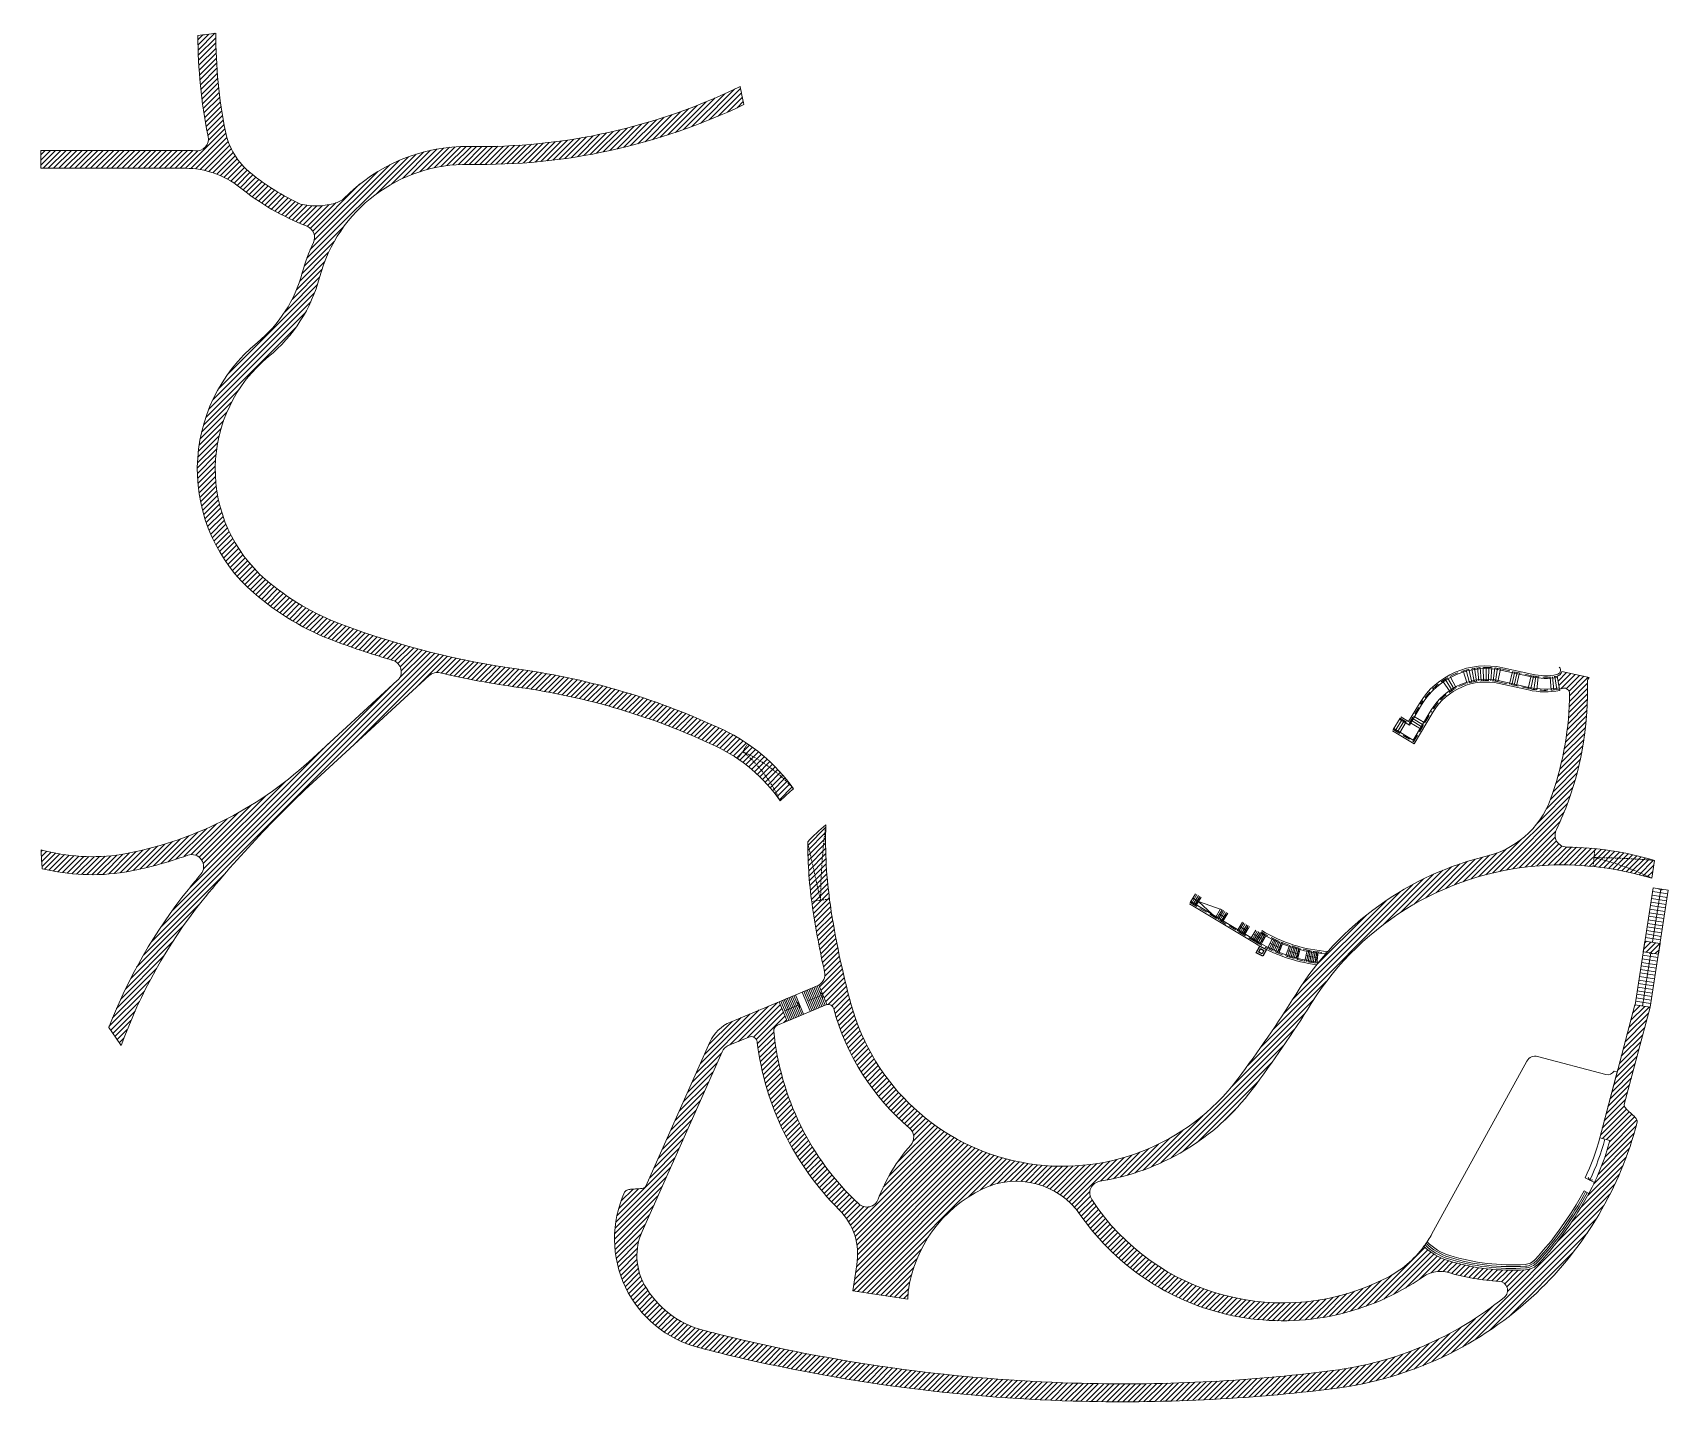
# Model space of a CAD drawing. Extents: x 833966 to 834380, y 817774 to 818003.
# Drawn here: x 833965.5 to 834239.3, y 817774 to 818003.1 of the extents above; entities that cross this region are included whole.
import ezdxf

# ---------------------------------------------------------------- set-up
doc = ezdxf.new("R2010")
doc.units = 0
doc.header["$LTSCALE"] = 1000
doc.header["$MEASUREMENT"] = 0
for name, pattern in [('ACAD_ISO02W100', [15, 12, -3]), ('DASHED', [19.049999999999997, 12.7, -6.35]), ('DASHED2', [0.375, 0.25, -0.125])]:
    doc.linetypes.add(name, pattern=pattern)
for name, color, linetype, lineweight in [('000-Ramps', 251, 'DASHED2', 15), ('PAV-ramp+stairs-b', 2, 'Continuous', 9), ('PAV-ramp+stairs-l', 2, 'ACAD_ISO02W100', 18), ('PAV-secondary path- h', 253, 'Continuous', 9), ('PAV-secondary path-b', 6, 'Continuous', 18)]:
    doc.layers.add(name, color=color, linetype=linetype, lineweight=lineweight)
pattern_1 = [(45, (0, 0), (-0.4419417382415922, 0.4419417382415922), [])]

# ---------------------------------------------------------------- blocks, each defined once
blk = doc.blocks.new('sss')
at = {"layer": 'PAV-ramp+stairs-b'}
blk.add_line((-1.164153218269348e-10, -0.9500000000698492), (-2.328306436538696e-10, 0.9500000003026798), dxfattribs=at)

msp = doc.modelspace()

# ---------------------------------------------------------------- hatches: boundary and pattern name
at = {"layer": 'PAV-secondary path- h'}
h = msp.add_hatch(dxfattribs=at)
h.set_pattern_fill('ANSI31', color=256, scale=5)
h.set_pattern_definition(pattern_1)
edge = h.paths.add_edge_path()
edge.add_arc((834012.9646960514, 817985.3776282001), 11.22795903483837, 256.4882328497607, 284.68055607801017, ccw=False)
edge.add_arc((834027.2872626503, 818011.0927138224), 40.36196265294806, 231.2605387697297, 245.1749546271923, ccw=False)
edge.add_arc((834009.5248440169, 817988.9541019315), 11.97848770501079, 191.2849121915371, 231.2642629861251, ccw=False)
edge.add_arc((834079.3391653042, 818002.8852625149), 83.16919420531599, 179.8829447885074, 191.2849121885979, ccw=False)
edge.add_arc((833962.6144361504, 818243.5452150375), 242.8197767611392, 277.22912462825275, 277.9432285370996, ccw=False)
edge.add_arc((834079.3391652871, 818002.8852625126), 86.16919418810942, 180.1526773582516, 191.2849121928242)
edge.add_arc((834009.5248440154, 817988.9541019268), 14.97848770264006, 191.2849121944138, 192.2225951329043)
edge.add_arc((833992.9312165164, 817985.3595823356), 1.999999999903338, -95.35201637497721, 12.222595131275625, ccw=False)
edge.add_arc((833991.1174032097, 817965.9983916957), 17.44596672081373, 84.64798362633937, 90.00000000038233)
edge.add_line((833991.1174032096, 817983.4443584165), (833966.8634867875, 817983.4443584163))
edge.add_line((833966.8634867875, 817983.4443584163), (833966.8621699308, 817980.4443584165))
edge.add_line((833966.8621699308, 817980.4443584165), (833991.1174032097, 817980.4443584165))
edge.add_arc((833991.1174032097, 817965.9983916963), 14.44596672023181, 51.26972600918202, 90, ccw=False)
edge.add_arc((834027.312249207, 818011.128055663), 43.40516504501783, 231.269726008753, 248.5457178881987)
edge.add_arc((834010.7049148763, 817968.8690275248), 1.999999999891659, -25.7229249493638, 68.54571789089903, ccw=False)
edge.add_arc((834038.1291472085, 817955.6571188224), 28.44081225238555, 154.2770750511594, 165.1156818586333)
edge.add_arc((833988.7467674196, 817968.7822823122), 22.65605017815149, 309.3249367343662, 345.1156818577638, ccw=False)
edge.add_arc((834020.4579254503, 817930.0732030283), 27.38383753804288, 129.324936734693, 229.0984598503027)
edge.add_arc((834031.7149974762, 817943.0680165717), 44.5764769405552, 229.098459850234, 249.6913870908252)
edge.add_arc((834066.7350183944, 818037.695715719), 145.476443794007, 249.6913870908359, 253.6439977698382)
edge.add_arc((834025.2049570953, 817896.1875693718), 2.000000000042685, -47.518396492728925, 73.64399776851138, ccw=False)
edge.add_line((834026.5556639918, 817894.712580938), (834011.7154383261, 817881.1227827456))
edge.add_arc((833969.2864671045, 817927.4557377154), 62.82483836155651, 280.1722541916228, 312.4816035050575, ccw=False)
edge.add_arc((833975.5112351527, 817897.5504573281), 32.30135223469872, 254.5669854514557, 278.67250905928023, ccw=False)
edge.add_line((833966.9154707157, 817866.4138199063), (833966.9192672689, 817865.8898774174))
edge.add_arc((838617.9544230773, 818207.0653811649), 4663.531788775906, 184.1954030948399, 184.2280754186999)
edge.add_arc((833975.4442594893, 817897.4631021483), 35.22442110161255, 256.3214330408734, 278.9293478566947)
edge.add_arc((833969.2864671058, 817927.4557377151), 65.82483836094424, 280.1722541887002, 289.6902007174616)
edge.add_arc((833992.138977067, 817863.5967407988), 1.999999999957163, -40.09549230673929, 109.69020071722201, ccw=False)
edge.add_arc((834147.7114698874, 817732.6134545623), 201.3701595506416, 139.9045076931342, 140.8571283126896)
edge.add_arc((834061.0947704396, 817804.243099461), 88.98012928771419, 141.4217058830119, 158.6108358856764)
edge.add_line((833978.2431648724, 817836.6942144342), (833979.5048134534, 817834.8564108075))
edge.add_line((833979.5048134534, 817834.8564108075), (833980.3305826872, 817833.6675984715))
edge.add_arc((834060.8535312138, 817804.4599411637), 85.65647952630441, 141.4542502327637, 160.0630442505987, ccw=False)
edge.add_arc((834147.7113535249, 817732.6135643437), 198.3700000027439, 132.4816035109879, 140.8571339968677, ccw=False)
edge.add_line((834013.7414899835, 817878.9102921395), (834031.9061444665, 817895.5444050074))
edge.add_arc((834033.256851363, 817894.0694165737), 1.999999999920619, 76.87908209266112, 132.4816035095234, ccw=False)
edge.add_arc((834066.7350183936, 818037.6957157172), 145.4764437914605, 256.8790820938513, 262.1499038187492)
edge.add_arc((834031.4293957434, 817781.6237266168), 113.0179480094178, 64.63331087171042, 82.14990381882228, ccw=False)
edge.add_arc((834068.0692488744, 817858.9030001184), 27.49271810387436, 34.831132114030595, 64.6333108728121, ccw=False)
edge.add_arc((834116.1130124107, 817848.3283773767), 36.59999994763287, 129.384908650477, 134.1136486664882, ccw=False)
edge.add_arc((834068.0692488716, 817858.9030001152), 30.49271810805067, 35.5146167416939, 64.63331087152032)
edge.add_arc((834031.4293957434, 817781.6237266159), 116.0179480102987, 64.6333108721535, 82.14990381941615)
edge.add_arc((834066.7350183908, 818037.6957157169), 142.4764437909121, 249.6913870928326, 262.14990381941556, ccw=False)
edge.add_arc((834031.7149974771, 817943.0680165718), 41.57647694107421, 229.0984598477435, 249.69138709285681, ccw=False)
edge.add_arc((834020.4579254502, 817930.0732030283), 24.3838375378282, 129.3249367343291, 229.0984598477465, ccw=False)
edge.add_arc((833988.7467674201, 817968.7822823118), 25.65605017768405, 309.3249367342389, 345.1156818575748)
edge.add_arc((834038.1291472086, 817955.6571188216), 25.44081225268311, 88.98945266022338, 165.1156818577108, ccw=False)
edge.add_arc((834040.3845050199, 818083.5176149297), 102.4395736704805, 268.9894526601552, 295.5598562881603)
edge.add_arc((834111.2347736543, 817998.0748873955), 27.54904290802075, 188.2154165660033, 194.6587489306089, ccw=False)
edge.add_arc((834040.3845050231, 818083.5176149165), 99.43957365739564, 268.98945265812404, 295.99519150657426, ccw=False)
edge.add_arc((834038.129147208, 817955.6571188207), 28.44081225365412, 88.98945265891089, 136.3037065103588)
edge.add_arc((834014.6406581844, 817979.4682988116), 5.088310770912264, 283.2880981727813, 305.0950407630807, ccw=False)
h = msp.add_hatch(dxfattribs=at)
h.set_pattern_fill('ANSI31', color=256, scale=5)
h.set_pattern_definition(pattern_1)
edge = h.paths.add_edge_path()
edge.add_line((834230.8977770804, 817829.8145383627), (834233.7093256483, 817840.4619915718))
edge.add_line((834233.7093256483, 817840.4619915718), (834236.2599224827, 817840.0646371172))
edge.add_line((834236.2599224827, 817840.0646371172), (834231.9479669498, 817823.8068804779))
edge.add_arc((834232.4635818733, 817823.7042714991), 0.5257255481110928, 168.7449982098068, 198.3069466226547)
edge.add_arc((834233.6371007605, 817824.2229522199), 1.807018151619419, 202.2359605610114, 226.8395960322202)
edge.add_arc((834238.3209503437, 817828.7057120621), 8.288286063783822, 224.4180380059777, 228.3698304800195)
edge.add_arc((834259.0325408317, 817851.7101653212), 39.24255112955578, 228.0799679691645, 228.4842085476425)
edge.add_arc((834219.837407326, 817807.301279074), 19.98938763582645, 47.157633977494186, 48.73393347364117, ccw=False)
edge.add_arc((834230.0823372819, 817818.3191671058), 4.944426718955297, 41.015123043695326, 47.387982071765975, ccw=False)
edge.add_arc((834232.785662591, 817820.6194361615), 1.395628504496673, 19.25213863198661, 42.59354035977361, ccw=False)
edge.add_arc((834233.6222262677, 817820.9320164339), 0.5031512876927206, -13.480333530506414, 17.05804360455602, ccw=False)
edge.add_arc((834175.631226916, 817836.0840700925), 60.44085578513429, 313.49129369661273, 345.36663601460356, ccw=False)
edge.add_arc((834175.956539183, 817835.8240962335), 60.02838303185624, 277.198722207733, 313.4368104847621, ccw=False)
edge.add_arc((834148.0325132187, 818056.9051738081), 282.865978799778, 268.304560412766, 277.1987222077424, ccw=False)
edge.add_arc((834148.0325127464, 818056.9051578637), 282.8659628484296, 256.4456505333767, 268.30456041283685, ccw=False)
edge.add_arc((834148.032533818, 818056.9052451733), 282.8660526647048, 255.4574083537521, 256.4456505288741, ccw=False)
edge.add_arc((834081.739765884, 817801.3233892436), 18.82663273774538, 155.5591095975449, 255.4340453258253, ccw=False)
edge.add_arc((834065.0180457131, 817808.9763255278), 0.4396137094095452, 131.6296169248301, 161.8882782189624, ccw=False)
edge.add_arc((834065.2848323958, 817808.6590840918), 0.8540423602752576, 108.4957877913061, 130.8690530304239, ccw=False)
edge.add_arc((834065.847232876, 817806.9359965408), 2.666573349251208, 95.22318849954371, 108.2105988860582, ccw=False)
edge.add_arc((834066.8631607767, 817796.7631357965), 12.88996264968143, 92.00456724208749, 95.60375677128849, ccw=False)
edge.add_arc((834066.0464577829, 817820.7540804911), 11.11489193293171, 271.8861087376482, 276.2601049629671)
edge.add_arc((834067.0581275825, 817811.8648742597), 2.168680730753072, 275.3000011345153, 291.2429682007244)
edge.add_arc((834067.6358622472, 817810.4312932388), 0.6234726121951475, 289.4912479377076, 330.3331647286385)
edge.add_line((834068.1776089204, 817810.122701858), (834078.89211525, 817834.2235292263))
edge.add_arc((834084.8316133779, 817831.5830061717), 6.500000000986724, 112.70952557233551, 156.0315011139778, ccw=False)
edge.add_line((834082.3222272038, 817837.579086645), (834090.4540556209, 817840.9822927711))
edge.add_line((834090.4540556209, 817840.9822927711), (834091.8052635605, 817837.7536340551))
edge.add_line((834091.8052635605, 817837.7536340551), (834090.1963802415, 817837.0803092767))
edge.add_arc((834090.5824396526, 817836.1578353579), 0.9999999998495344, 112.7095255607989, 185.3884217884007)
edge.add_arc((834134.7396924773, 817840.3229219253), 45.35325155070179, 185.3884217810308, 226.9915930276936)
edge.add_arc((834105.1681940517, 817808.6206995919), 2.000000000102498, 226.9915930270602, 339.4739061942238)
edge.add_arc((834134.2959212525, 817797.7151662641), 29.10233349848258, 138.5196374960306, 159.4739061942376, ccw=False)
edge.add_arc((834110.9945884997, 817818.3162109221), 2.00000000009698, 318.5196374964177, 409.7507864148445)
edge.add_arc((834137.9327004157, 817850.1376795393), 39.69253816392077, 195.106508512046, 229.7507864147393, ccw=False)
edge.add_arc((834098.6463729646, 817839.5326270823), 0.9999999998489292, 15.10650849951201, 101.0287925192621)
edge.add_line((834098.4550707019, 817840.5141582555), (834097.0913657902, 817843.7726779995))
edge.add_arc((834096.1248062941, 817845.5236099628), 1.999999999935791, 298.8998275380019, 372.7240570565342)
edge.add_arc((834239.8646199395, 817877.9802315447), 145.3586316146519, 188.4285755149102, 192.7240692394347, ccw=False)
edge.add_arc((834172.2443018697, 817867.96049529), 76.99999989577766, 180.165045407623, 188.4285948324163, ccw=False)
edge.add_arc((834116.1130124481, 817848.3283773321), 28.50000000563402, 128.7086093530681, 137.0731859632998, ccw=False)
edge.add_arc((834172.2443019539, 817867.9604952997), 73.99999998051051, 177.9807026296916, 188.4285948303652)
edge.add_arc((834239.8653521149, 817877.9803603359), 142.3593747597895, 188.4285831897542, 195.2745121437938)
edge.add_arc((834137.9312285277, 817850.1430687127), 36.69253816282161, 195.2745064704653, 323.0443853710497)
edge.add_arc((834008.4162216034, 817947.5824143577), 198.7683324640185, 323.0443853709503, 328.0058345212994)
edge.add_arc((834221.3743146305, 817814.5415802303), 52.33127512437405, 103.36667965332998, 148.0058345214953, ccw=False)
edge.add_arc((834205.4182886409, 817880.0486859671), 15.09479994286351, 284.8081145693691, 343.7526123552969)
edge.add_arc((834171.0003096053, 817892.8303257448), 51.78174881813312, 340.8285251451878, 359.680786156662)
edge.add_arc((834221.8977706571, 817892.5663632355), 0.8838245769824767, 358.409629769642, 463.7797810871073)
edge.add_line((834221.6872518249, 817893.4247499224), (834221.0970020184, 817893.3003503979))
edge.add_line((834221.0970020184, 817893.3003503979), (834220.6939548032, 817895.4631155129))
edge.add_arc((834220.510751523, 817896.4461905654), 1.000000000362633, 280.5563977089276, 348.8393806518144)
edge.add_line((834221.4918399486, 817896.252630492), (834226.0501177831, 817895.2355925897))
edge.add_arc((834226.8181044555, 817894.54734605), 1.031254977337188, 138.1342609530647, 181.4025757667559)
edge.add_arc((834170.5178330251, 817893.114367496), 55.28725038319607, -19.58933852422632, 1.459035706089992, ccw=False)
edge.add_arc((834174.5191562187, 817892.1561464568), 51.19813591672922, 334.1424618167618, 339.9196064451803, ccw=False)
edge.add_arc((834222.3468156199, 817868.8684573836), 2.000000000005955, 151.3671710985201, 269.1255407582462)
edge.add_arc((834221.47955329, 817812.0486408776), 54.82643479693542, 73.55514975020748, 89.12554077088458, ccw=False)
edge.add_line((834237.0004951684, 817864.6322725109), (834236.5343776728, 817861.640289435))
edge.add_arc((834221.4795532855, 817812.0486408316), 51.8264348430384, 73.11297955743196, 92.41728808881028)
edge.add_arc((834221.3743146313, 817814.5415802299), 49.33127512514312, 92.41728808845392, 148.0058345214474)
edge.add_arc((834008.4162216078, 817947.5824143556), 201.7683324592325, 323.0443853706627, 328.0058345211636, ccw=False)
edge.add_arc((834137.9312285279, 817850.1430687126), 39.69253816269266, 279.02679117058483, 323.04438537093455, ccw=False)
edge.add_arc((834144.4726328861, 817808.9668891), 2.000000000144503, 99.02679116933464, 213.2185188131009)
edge.add_arc((834174.7669749422, 817828.8049375162), 38.21181196216353, 213.2185176130651, 297.0923827283656)
edge.add_arc((834183.9719714252, 817810.8109000984), 17.99999999875042, 297.0923804416115, 323.3212718165573)
edge.add_arc((834205.4358456442, 817807.2816469782), 10.07760866603567, 225.7828457220486, 252.7492994887923)
edge.add_arc((834213.0524302825, 817831.8099991976), 35.76130824663021, 252.7492994491495, 273.792527566235)
edge.add_arc((834215.1995435171, 817799.4197778692), 3.300000002149401, 273.7925276824149, 317.1490306603268)
edge.add_arc((834175.9565392096, 817835.824096523), 56.82838316213895, 317.149030820747, 331.7102888569226)
edge.add_arc((834192.3686530415, 817827.402153367), 38.38678765111536, 331.1697426969728, 345.4703369424577)
edge.add_line((834229.5277500123, 817817.7716300953), (834227.8229635449, 817818.2217935036))
edge.add_line((834227.8229635449, 817818.2217935036), (834230.8977770804, 817829.8145383627))
edge = h.paths.add_edge_path(flags=16)
edge.add_arc((834130.1971206138, 817797.943170892), 12.9999999998893, 34.70011927252232, 115.7655773055881)
edge.add_arc((834134.2882070862, 817789.4673604978), 22.41150096213193, 115.7655773052015, 172.2850697767687)
edge.add_line((834112.0795693888, 817792.4759792846), (834112.0308267344, 817791.1874293888))
edge.add_line((834112.0308267344, 817791.1874293888), (834102.8266601008, 817792.5995974536))
edge.add_line((834102.8266601008, 817792.5995974536), (834103.4516258183, 817796.9366859287))
edge.add_arc((834093.105259531, 817798.7262961217), 10.49999999973219, 350.186651745215, 404.9739730184516)
edge.add_arc((834134.7396929874, 817840.322921323), 48.35325205460617, 187.1901798732369, 224.973973017349, ccw=False)
edge.add_arc((834085.7745466132, 817834.1457108755), 0.9999999998727044, 7.190179863540508, 112.7095255818329)
edge.add_line((834085.3884872018, 817835.0681847942), (834081.9613913305, 817833.6339300281))
edge.add_arc((834082.7335101528, 817831.7889821908), 1.999999999529232, 112.7095255664504, 156.0098220222421)
edge.add_line((834080.9062798138, 817832.6021422527), (834067.5246874787, 817802.532722174))
edge.add_arc((834076.6608391756, 817798.4669218626), 10.00000000004882, 156.0098220188633, 209.2889436027143)
edge.add_arc((834081.7281786854, 817801.3092945246), 15.81007848988492, 209.2889436032518, 255.4574083573808)
edge.add_arc((834148.0325338037, 818056.9052451671), 279.8660526553808, 255.4574083564916, 256.4456505313785)
edge.add_arc((834148.0325127459, 818056.9051578637), 279.8659628483462, 256.4456505334684, 268.3045604129365)
edge.add_arc((834148.0325132192, 818056.9051738079), 279.8659787994804, 268.304560412673, 277.1987222074508)
edge.add_arc((834175.9565391822, 817835.8240962342), 57.02838303266918, 277.1987222074607, 309.0156334332868)
edge.add_arc((834210.9134562925, 817792.6799741733), 1.499999999770625, 309.0156334317475, 446.6573468907834)
edge.add_arc((834213.1910123392, 817831.6748269107), 37.56130824202618, 253.5485824242306, 266.65734689241526, ccw=False)
edge.add_arc((834201.137554629, 817790.8559695468), 4.999999999918958, 73.54858242105091, 124.7952738489432)
edge.add_arc((834174.7669758435, 817828.804939063), 41.21181356352502, 214.700119272998, 304.7952738499193, ccw=False)
h = msp.add_hatch(dxfattribs=at)
h.set_pattern_fill('ANSI31', color=256, scale=5)
h.set_pattern_definition(pattern_1)
h.paths.add_polyline_path([(834237.922388466, 817850.7359166475), (834237.6453108025, 817848.9573700592), (834235.1257031347, 817849.3498967494), (834235.4027807986, 817851.1284433383)])

# ---------------------------------------------------------------- linework, layer by layer
at = {"layer": '000-Ramps', "ltscale": 0.001}
for points in [[(834083.5271681106, 817881.6384851942), (834085.2139332218, 817884.1193768603)], [(834226.7299705261, 817863.6084358984), (834227.033893645, 817866.5930013171)], [(834095.9227144171, 817857.7617074857), (834098.8962827636, 817858.1590628552)]]:
    msp.add_lwpolyline(points, dxfattribs=at)
for centre, radius, start, end in [((834069.4135557396, 817865.0417650209), 23.27823421936181, 24.25852278252322, 50.01916515091991), ((834072.9034129872, 817858.3548193302), 27.07263011014714, 42.41887689405612, 64.93985538736517), ((834193.6448977457, 817857.5720069966), 96.2361828430832, 172.238931907364, 179.7687720958528), ((834709.4942949585, 817998.6022775747), 628.0349829780534, 192.0268413550027, 192.9405296902302), ((834216.0479844532, 817819.6883665238), 46.68678767167463, 63.97234334213347, 76.58185463643629), ((834225.8006762041, 817732.2292173463), 132.8759006056477, 85.16492744997089, 89.53375983140833)]:
    msp.add_arc(centre, radius, start, end, dxfattribs=at)
at = {"layer": 'Defpoints', "elevation": 11.97579417534342}
for points in [[(834172.0301295128, 817849.6927732643), (834171.4596789137, 817848.5805295355), (834170.3474354027, 817849.1509810336), (834170.9178868025, 817850.2632243527)], [(834171.6262829724, 817849.5627431053), (834171.329648661, 817848.9843763665), (834170.7512821351, 817849.2810110942), (834171.047916863, 817849.85937762)]]:
    msp.add_lwpolyline(points, close=True, dxfattribs=at)
at = {"layer": 'PAV-ramp+stairs-b'}
for p, q in [((834206.4219778562, 817894.4617342779), (834205.9299523798, 817896.6060082647)), ((834206.8134717011, 817894.5437865166), (834206.403084751, 817896.7051709229)), ((834207.207794581, 817894.6109390783), (834206.8796360985, 817896.7863268623)), ((834207.6043796478, 817894.6630954295), (834207.3589213686, 817896.8493594193)), ((834208.0026568009, 817894.7001805941), (834207.8402515771, 817896.8941779833)), ((834208.4020535075, 817894.7221412616), (834208.3229348006, 817896.9207181265)), ((834208.8019956256, 817894.7289458629), (834208.8062771703, 817896.9289416965)), ((834209.2019082281, 817894.7205846161), (834209.28958387, 817896.9188368723)), ((834209.6012164315, 817894.6970695406), (834209.7721601346, 817896.8904181792)), ((834209.9993462211, 817894.6584344401), (834210.2533122497, 817896.8437264703)), ((834210.3957252754, 817894.6047348535), (834210.7323485472, 817896.7788288655)), ((834210.7897837899, 817894.5360479753), (834211.208580401, 817896.6958186573)), ((834202.7834080644, 817892.8580112411), (834201.5326286994, 817894.6678595718)), ((834203.1167234369, 817893.079146636), (834201.9354505946, 817894.9351085086)), ((834203.4581820082, 817893.2874878084), (834202.3481137971, 817895.1868952336)), ((834203.807292924, 817893.4827352634), (834202.7700250931, 817895.4228577972)), ((834205.6497235248, 817894.2534238267), (834204.9966592306, 817896.3542586672)), ((834206.033875829, 817894.3649003142), (834205.4609191241, 817896.4889814367)), ((834213.2213829685, 817896.2522163033), (834212.7427611793, 817894.1049107396)), ((834213.6118021618, 817896.1651941597), (834213.1331803726, 817894.0178885962)), ((834214.0022213551, 817896.0781720162), (834213.5235995661, 817893.9308664527)), ((834214.3926405484, 817895.9911498727), (834213.9140187594, 817893.8438443092)), ((834216.3447365152, 817895.5560391552), (834215.866114726, 817893.4087335919)), ((834216.7361602949, 817895.4736231132), (834216.3216349353, 817893.3130285826)), ((834217.1303417548, 817895.4056453472), (834216.7972435512, 817893.231008461)), ((834217.526797893, 817895.3525178543), (834217.2755967324, 817893.1669062747)), ((834219.5263818826, 817895.3117273131), (834219.6882403254, 817893.1176895185)), ((834219.9173455604, 817895.3478264917), (834220.1599664531, 817893.1612458043)), ((834220.3067129339, 817895.3983120971), (834220.6297665237, 817893.222160361)), ((834220.693954803, 817895.4631155129), (834221.0970020185, 817893.3003503979)), ((834193.2681133354, 817886.5333675521), (834194.4011987136, 817888.4191346443)), ((834196.4507214698, 817888.412620443), (834198.3364885624, 817887.2795350656)), ((834196.656736993, 817888.7554871872), (834198.5425040856, 817887.6224018098)), ((834193.6109800794, 817886.3273520288), (834194.7440654576, 817888.213119121)), ((834193.9538468234, 817886.1213365055), (834195.0869322016, 817888.0071035977)), ((834194.2967135675, 817885.9153209822), (834195.4297989457, 817887.8010880745)), ((834196.0386904235, 817887.7268869547), (834197.924457516, 817886.5938015773)), ((834196.2447059467, 817888.0697536989), (834198.1304730392, 817886.9366683215)), ((834160.1631982763, 817859.0469947421), (834159.2850311324, 817857.5913771844)), ((834160.4029470499, 817858.9023554482), (834159.524779906, 817857.4467378905)), ((834159.7645286799, 817857.3020985965), (834160.6426958236, 817858.7577161541)), ((834160.8824445973, 817858.6130768601), (834160.0042774535, 817857.1574593026)), ((834160.2440262274, 817857.0128200086), (834161.1221933713, 817858.4684375662)), ((834233.740314815, 817840.4571638068), (834236.7881691183, 817860.0211762809)), ((834236.2599224824, 817840.0646371157), (834239.3077767865, 817859.6286495903)), ((834236.5110914541, 817858.2426296925), (834239.0306991213, 817857.8501030016)), ((834236.6034506755, 817858.8354785554), (834239.123058343, 817858.4429518649)), ((834236.6958098969, 817859.4283274183), (834239.2154175643, 817859.0358007277)), ((834236.7881691179, 817860.0211762812), (834239.3077767856, 817859.6286495905)), ((834236.7881691179, 817860.0211762812), (834239.3077767856, 817859.6286495905)), ((834164.3723306844, 817856.5076451998), (834163.4941635393, 817855.0520276397)), ((834164.6120794594, 817856.3630059058), (834163.7339123139, 817854.9073883452)), ((834164.8518282343, 817856.2183666117), (834163.9736610885, 817854.7627490507)), ((834164.2134098621, 817854.6181097568), (834165.0915770079, 817856.0737273176)), ((834164.453158636, 817854.4734704628), (834165.3313257816, 817855.9290880234)), ((834164.6929074097, 817854.3288311689), (834165.5710745553, 817855.7844487292)), ((834236.1416545688, 817855.8712342418), (834238.6612622363, 817855.4787075507)), ((834236.23401379, 817856.4640831038), (834238.7536214575, 817856.0715564133)), ((834236.3263730111, 817857.0569319668), (834238.8459806788, 817856.6644052761)), ((834236.4187322325, 817857.6497808296), (834238.9383399002, 817857.2572541389)), ((834168.0222696835, 817854.3056543751), (834167.1441025387, 817852.8500368159)), ((834168.2620184585, 817854.1610150811), (834167.3838513134, 817852.7053975214)), ((834168.5017672334, 817854.0163757869), (834167.6236000881, 817852.5607582269)), ((834168.7415160079, 817853.8717364921), (834167.8633488627, 817852.4161189323)), ((834168.9812647828, 817853.7270971981), (834168.1030976374, 817852.2714796378)), ((834168.3428464112, 817852.1268403439), (834169.2210135565, 817853.582457904)), ((834169.3874660685, 817851.4966262773), (834170.2656332133, 817852.9522438367)), ((834169.627214843, 817851.3519869829), (834170.5053819882, 817852.8076045427)), ((834235.679858462, 817852.9069899274), (834238.1994661295, 817852.5144632364)), ((834235.7722176835, 817853.4998387897), (834238.2918253511, 817853.1073120991)), ((834235.8645769049, 817854.092687652), (834238.3841845726, 817853.7001609618)), ((834235.9569361261, 817854.685536516), (834238.4765437938, 817854.2930098248)), ((834236.0492953474, 817855.2783853788), (834238.568903015, 817854.8858586882)), ((834170.7451307618, 817852.6629652485), (834169.8669636168, 817851.207347689)), ((834170.9848795325, 817852.5183259541), (834170.1067123885, 817851.0627083961)), ((834171.328440821, 817852.5457624642), (834170.3469243126, 817850.9188368012)), ((834235.4027807984, 817851.1284433383), (834237.9223884663, 817850.7359166475)), ((834235.4951400196, 817851.7212922012), (834238.014747687, 817851.3287655106)), ((834235.5874992409, 817852.314141064), (834238.1071069082, 817851.9216143733)), ((834234.8486254705, 817847.5713501609), (834237.3682331383, 817847.1788234708)), ((834234.9409846918, 817848.1641990237), (834237.4605923592, 817847.7716723331)), ((834235.0333439135, 817848.7570478864), (834237.5529515806, 817848.364521196)), ((834235.1257031346, 817849.3498967494), (834237.6453108019, 817848.9573700593)), ((834234.3868293641, 817844.6071058469), (834236.9064370317, 817844.2145791565)), ((834234.4791885858, 817845.1999547099), (834236.9987962528, 817844.8074280191)), ((834234.5715478066, 817845.7928035727), (834237.0911554742, 817845.4002768818)), ((834234.6639070278, 817846.3856524351), (834237.1835146954, 817845.9931257446)), ((834234.7562662492, 817846.9785012981), (834237.2758739169, 817846.5859746074)), ((834234.0173924791, 817842.2357103952), (834236.5370001465, 817841.8431837044)), ((834234.1097517004, 817842.8285592581), (834236.6293593678, 817842.4360325674)), ((834234.2021109213, 817843.421408121), (834236.7217185892, 817843.0288814303)), ((834234.2944701427, 817844.0142569839), (834236.8140778106, 817843.6217302934)), ((834233.7403148148, 817840.4571638063), (834236.2599224827, 817840.0646371158)), ((834233.8326740362, 817841.050012669), (834236.352281704, 817840.6574859788)), ((834233.9250332576, 817841.6428615322), (834236.4446409249, 817841.2503348417)), ((834229.5277501005, 817817.771630436), (834227.8229635449, 817818.2217935036)), ((834225.2034364889, 817809.3150931378), (834225.9923572222, 817808.881897781)), ((834225.375458444, 817811.5023103958), (834226.9520679985, 817810.7428353714)), ((834226.1637632211, 817811.1225728835), (834225.8794692657, 817811.5779087871)), ((834226.1637632212, 817811.1225728833), (834226.6964790823, 817811.1886610774))]:
    msp.add_line(p, q, dxfattribs=at)
for points in [[(834160.6831097994, 817857.7406287873), (834159.7241147042, 817858.3191859632)], [(834165.1319909825, 817855.0566399491), (834164.1729958865, 817855.6351971255)], [(834168.7819299838, 817852.854649124), (834167.5831861113, 817853.5778455959)], [(834090.4540556209, 817840.982292771), (834097.0958678375, 817843.7619205329)], [(834094.0192009656, 817838.6801766425), (834092.6679930261, 817841.9088353582)], [(834094.2959431413, 817838.7959944659), (834092.9447352018, 817842.0246531817)], [(834094.572685317, 817838.9118122894), (834093.2214773775, 817842.140471005)], [(834095.6796540205, 817839.3750835832), (834094.3284460809, 817842.6037422989)], [(834095.9563961962, 817839.4909014066), (834094.6051882566, 817842.7195601224)], [(834096.2331383717, 817839.6067192301), (834094.8819304322, 817842.8353779457)], [(834096.5098805474, 817839.7225370535), (834095.158672608, 817842.9511957691)], [(834096.7866227231, 817839.8383548768), (834095.4354147835, 817843.0670135925)], [(834097.0633648987, 817839.9541727003), (834095.7121569592, 817843.1828314159)], [(834097.3401070744, 817840.0699905236), (834095.9888991348, 817843.2986492392)], [(834097.61684925, 817840.1858083471), (834096.2656413105, 817843.4144670627)], [(834097.8935914256, 817840.3016261704), (834096.542383486, 817843.530284886)], [(834098.1703336013, 817840.4174439939), (834096.8191256619, 817843.6461027095)], [(834098.447075777, 817840.5332618173), (834097.0958678375, 817843.7619205329)], [(834091.8052635604, 817837.7536340555), (834090.4540556209, 817840.9822927711)], [(834092.0820057362, 817837.8694518787), (834090.7307977966, 817841.0981105946)], [(834092.3587479118, 817837.9852697022), (834091.0075399722, 817841.2139284179)], [(834092.6354900874, 817838.1010875256), (834091.2842821479, 817841.3297462413)], [(834092.9122322631, 817838.2169053489), (834091.5610243236, 817841.4455640647)], [(834098.4470757771, 817840.533261817), (834091.8052635605, 817837.7536340551)], [(834093.1889744387, 817838.3327231724), (834091.8377664991, 817841.5613818881)], [(834093.4657166144, 817838.4485409957), (834092.1145086748, 817841.6771997114)], [(834093.7424587901, 817838.5643588192), (834092.3912508505, 817841.7930175349)], [(834227.822963545, 817818.2217935037), (834230.7464742907, 817829.2440917904)]]:
    msp.add_lwpolyline(points, dxfattribs=at)
for points in [[(834171.5674611891, 817851.3164147905, -0.0103050080769066), (834170.645625733, 817851.8469552706), (834169.8737412824, 817852.3126294853)], [(834174.4432375216, 817849.9635941538, -0.01908269669924174), (834172.6420707043, 817850.7592096747, -0.01908269669924174)], [(834177.4640878292, 817848.9763370403, -0.01908269670015072), (834175.5784420508, 817849.5433872672, -0.01908269670015072)], [(834180.5837482731, 817848.3697631349, -0.01908269670332571), (834178.6425018966, 817848.6995637843, -0.01908269670332571)], [(834199.7496862875, 817802.1469683305), (834214.6771171901, 817829.3310176404), (834215.6237352205, 817831.0548849618, -0.3447277531956705), (834217.4363764573, 817831.8312874413), (834228.8673708313, 817828.7995074713, 0.3447510689430946), (834230.2268998547, 817829.3818970522), (834230.2609272305, 817829.3728725535), (834230.746473985, 817829.2440914056)], [(834225.7293833297, 817809.026296406, -0.06358429935335926), (834217.398918983, 817797.3794966209, -0.1914680169873021), (834215.3979748273, 817796.4263475582, -0.0920773057583666), (834202.5362640052, 817797.9438711434, -0.1193058252834246), (834198.5868970335, 817800.3035717312)], [(834225.4664095305, 817809.17069498, -0.06359535602848133), (834217.1789814358, 817797.583524745, -0.191468016979591), (834215.3781316965, 817796.7256905892, -0.0920773057588807), (834202.6252299808, 817798.230376039, -0.1206115188952551), (834198.7623014614, 817800.5519460886)], [(834225.2034356346, 817809.3150936068, -0.06360653133968598), (834216.9590438886, 817797.7875528691, -0.1914680169821653), (834215.3582885657, 817797.0250336202, -0.09207730575855323), (834202.7141959564, 817798.5168809347, -0.1221492566028383), (834198.9341600245, 817800.8042566916)], [(834225.9923570339, 817808.8818978844, -0.06357335943472225), (834217.61885653, 817797.1754684967, -0.1914680169758467), (834215.4178179583, 817796.1270045271, -0.09207730575878795), (834202.4472980296, 817797.6573662477, -0.118209378712796), (834198.4079257982, 817800.0590062516)]]:
    msp.add_lwpolyline(points, format="xyb", dxfattribs=at)
for centre, radius, start, end in [((834192.3686530482, 817827.4021533641), 36.63678764392705, 334.2792292882723, 345.4828570914341), ((834192.3686530482, 817827.4021533641), 38.38678764392705, 331.1774703016423, 345.4703369440602), ((834192.3686530482, 817827.4021533641), 37.51178764392705, 334.2792292882723, 345.4828570914341), ((834183.9719714243, 817810.8109000993), 18, 323.3212718159506, 331.227727401484)]:
    msp.add_arc(centre, radius, start, end, dxfattribs=at)
at = {"layer": 'PAV-ramp+stairs-l', "ltscale": 0.01}
for p, q in [((834236.6625846317, 817850.9321799933), (834238.0479729519, 817859.8249129356)), ((834235.000118648, 817840.2609004613), (834236.3855069681, 817849.1536334045))]:
    msp.add_line(p, q, dxfattribs=at)
for points in [[(834160.8307877063, 817858.5274522973), (834160.6831097994, 817857.7406287873), (834160.0559343445, 817857.2430838649)], [(834238.3048372903, 817859.6592650439), (834238.0479729519, 817859.8249129357), (834237.7528922273, 817859.7452519105)], [(834164.6120794574, 817856.3630059026), (834160.6831097994, 817857.7406287873), (834163.7339123139, 817854.9073883452)], [(834164.5048155315, 817854.5590950329), (834165.1319909825, 817855.0566399491), (834165.2796688888, 817855.84346346)], [(834168.1547545291, 817852.3571042017), (834168.7819299838, 817852.854649124), (834168.9296078907, 817853.6414726339)], [(834170.9549112351, 817850.7987552492), (834171.5674611891, 817851.3164147905), (834171.6904782613, 817852.1060200086)], [(834174.4677837176, 817850.7623476107), (834174.4432375216, 817849.9635941538), (834173.8993173591, 817849.374238825)], [(834177.3897872276, 817849.7720059546), (834177.4640878292, 817848.9763370403), (834176.9971275083, 817848.3243118066)], [(834180.4117387758, 817849.1501619646), (834180.5837482731, 817848.3697631349), (834180.1990357197, 817847.661623524)], [(834236.6423713065, 817848.9879855122), (834236.3855069677, 817849.1536334043), (834236.090426243, 817849.0739723791)], [(834097.7714718072, 817842.1475911752), (834095.2807922262, 817841.1052307646)], [(834097.263093985, 817842.5852577027), (834097.7714718072, 817842.1475911753), (834097.7263652781, 817841.478289001)], [(834093.8970813472, 817840.5261416472), (834091.4064017662, 817839.4837812367)], [(834093.3887035251, 817840.9638081748), (834093.8970813472, 817840.5261416474), (834093.8519748182, 817839.8568394731)]]:
    msp.add_lwpolyline(points, dxfattribs=at)
at = {"layer": 'PAV-secondary path-b', "linetype": 'DASHED', "ltscale": 0.0001}
for p, q in [((834211.5552944998, 817896.6235776299), (834216.4258753051, 817895.5379537959)), ((834211.0766727108, 817894.4762720666), (834215.9472535161, 817893.3906482324)), ((834194.4011987132, 817888.4191346446), (834195.9099307215, 817887.5125952398)), ((834195.9099307215, 817887.5125952398), (834197.8525862108, 817890.7457106467)), ((834196.6626124355, 817884.4937427698), (834199.7383533032, 817889.6126252686)), ((834193.2681133354, 817886.5333675521), (834196.6626124355, 817884.4937427698))]:
    msp.add_line(p, q, dxfattribs=at)
at = {"layer": 'PAV-secondary path-b'}
for p, q in [((834211.6096833396, 817896.8675896259), (834216.4802641447, 817895.7819657917)), ((834211.0222838712, 817894.2322600707), (834215.8928646764, 817893.1466362366)), ((834211.1201837825, 817894.6714816631), (834215.9907645878, 817893.5858578291)), ((834211.5117834281, 817896.4283680333), (834216.3823642334, 817895.3427441992)), ((834221.0970020185, 817893.3003503979), (834221.1428028382, 817893.0545816348)), ((834194.5299584152, 817888.6334263596), (834195.8243987085, 817887.8556466568)), ((834195.8243987085, 817887.8556466568), (834197.6382944959, 817890.8744703488)), ((834195.9783563318, 817887.2381541061), (834198.024019583, 817890.642702885)), ((834196.5941868252, 817884.7681839034), (834199.5669199311, 817889.71563303)), ((834196.7481444485, 817884.1506913528), (834199.9526450181, 817889.4838655664)), ((834193.1393536334, 817886.319075837), (834196.7481444485, 817884.1506913528)), ((834193.371121097, 817886.7048009242), (834196.5941868252, 817884.7681839034)), ((834194.2981909516, 817888.2477012725), (834195.9783563318, 817887.2381541061))]:
    msp.add_line(p, q, dxfattribs=at)
for points in [[(834015.8101940892, 817974.5162192213, -0.123636468614571), (834010.3413388901, 817974.4604371103, -0.06078780046888876), (834002.0295531534, 817979.6103991017, -0.1762340817385342), (833997.7779457169, 817986.610056704, -0.04979155470719786), (833996.1701446665, 818003.0551769646, -0.003115876186313592), (833993.1702770316, 818002.6556457856, 0.04861177511242104), (833994.8359470476, 817986.0229929681, 0.004091436483881061), (833994.885881477, 817985.7830028019, -0.5071896728413531), (833992.7446674666, 817983.3683014784, 0.02335682281654069), (833991.1174032096, 817983.4443584165), (833966.8634867875, 817983.4443584163), (833966.8621699308, 817980.4443584165), (833991.1174032097, 817980.4443584165, -0.1706200202708824), (834000.1555935573, 817977.2676893551, 0.07552383775282133), (834011.4364322845, 817970.7304469512, -0.436206875465523), (834012.5067217468, 817968.0009883548, 0.04732763283004212), (834010.6426260143, 817962.9626615276, -0.1574486244010994), (834003.1043053826, 817951.2563668349, 0.4651051448259696), (834002.5280530035, 817909.3755163858, 0.09009619529396497), (834016.2435438811, 817901.2625573578, 0.01724822775135116), (834025.7681665169, 817898.1066303785, -0.5841327238728502), (834026.5556639918, 817894.712580938), (834011.7154383261, 817881.1227827456, -0.1419175484194195), (833980.3818435229, 817865.6184274788, -0.1055697777903173), (833966.9154707157, 817866.4138199063), (833966.9192672689, 817865.8898774174, 0.0001425599073742986), (833967.1145752459, 817863.2377284856, 0.09896686032817621), (833980.9116678726, 817862.665583738, 0.04155376867193331), (833991.4651085989, 817865.4797971675, -0.7658423895444796), (833993.6689212158, 817862.3086139022, 0.004156615521733888), (833991.5339522997, 817859.7296382589, 0.07514268041298497), (833978.2431648724, 817836.6942144342), (833979.5048134534, 817834.8564108075), (833980.3305826872, 817833.6675984715, -0.0813750904460371), (833993.8606701116, 817857.835863134, -0.03656142385270399), (834013.7414899835, 817878.9102921395), (834031.9061444665, 817895.5444050074, -0.2474866562105992), (834033.7108651183, 817896.0172028838, 0.02300235397088796), (834046.8655875977, 817893.5825608074, -0.07657973007955168), (834079.8474008251, 817883.7449945103, -0.130774478565228), (834090.636343731, 817874.6057316794, -0.02063594915998937), (834092.889325781, 817876.616544081, 0.1277423852369412), (834081.1326304524, 817886.4557480597, 0.07657973008015757), (834047.2753329192, 817896.5544472068, -0.05441414391998236), (834017.2847737868, 817904.0760676711, -0.09009619531403892), (834004.4923363967, 817911.6430239937, -0.4651051448135828), (834005.0054582116, 817948.935673421, 0.1574486244004118), (834013.5419652754, 817962.1920566682, -0.344943810151368), (834038.5778331758, 817981.0939741497, 0.1164574926158986), (834084.5824465994, 817991.1032858788, -0.02812175082672299), (834083.9684440403, 817994.1382600917, -0.1183831909470761), (834038.6307425675, 817984.0935075461, 0.209431222620505), (834017.5661032622, 817975.3050455647, -0.09543893497000248), (834015.8101940892, 817974.5162192213)], [(834180.4645138531, 817847.1751604276, -0.1038922948587971), (834170.0302082923, 817850.8168906573), (834159.1558889055, 817857.377315779)], [(834180.796749709, 817847.5873603116, -0.1065371812750918), (834170.2626643006, 817851.2022011868), (834159.3883449138, 817857.7626263086)], [(834182.345624895, 817849.4030737965, -0.1202362788847138), (834171.2699736701, 817852.8718801488, -0.116707851810572)], [(834181.9706434616, 817848.978668588, -0.1167078518104757), (834171.0375176619, 817852.4865696192)]]:
    msp.add_lwpolyline(points, format="xyb", dxfattribs=at)
for points in [[(834230.8977770804, 817829.8145383627), (834233.7093256483, 817840.4619915718), (834236.2599224827, 817840.0646371172), (834231.9479669498, 817823.8068804779, 0.1297084953450458), (834231.9644646612, 817823.5391371282, 0.1077679313767233), (834232.401022343, 817822.904838133, 0.0172446565968238), (834232.8148771466, 817822.510645975, 0.001763834095309753), (834233.0215401794, 817822.326400004, -0.006878012507752181), (834233.4298642485, 817821.9580431393, -0.02781401235936241), (834233.813087165, 817821.5639877309, -0.102199682249632), (834234.103242963, 817821.0796110042, -0.1340430704145499), (834234.1115157334, 817820.8147260376, -0.1399862119041293), (834217.2293040842, 817792.2355008577, -0.1594495324031156), (834183.4787623546, 817776.2688871584, -0.03882759618262539), (834139.6634466617, 817774.1630285815, -0.05179048648302435), (834081.7378883967, 817781.9175659246, -0.004312046666140235), (834077.0049750989, 817783.1018674503, -0.4656434736247053), (834064.6002139167, 817809.1129886298, -0.1328008532479411), (834064.7260047558, 817809.3049169044, -0.09793308472881528), (834065.0139003209, 817809.4690125849, -0.05672900561884602), (834065.6044797105, 817809.5914973086, -0.01570571810516234), (834066.4122806921, 817809.645210329, 0.01908747645195862), (834067.2584499384, 817809.7054652976, 0.06967674633973013), (834067.843891905, 817809.8435503021, 0.180117223130622), (834068.1776089204, 817810.122701858), (834078.89211525, 817834.2235292263, -0.1913118441292895), (834082.3222272038, 817837.579086645), (834090.4540556209, 817840.9822927711), (834091.8052635605, 817837.7536340551), (834090.1963802415, 817837.0803092767, 0.3281978369968381), (834089.5868586913, 817836.0639282276, 0.1835486479008086), (834103.8039827241, 817807.1581923427, 0.5344119180770561), (834107.041219251, 817807.9194317383, -0.09168587014061358), (834112.4929540647, 817816.991484296, 0.4205212313058478), (834112.2868155073, 817819.8426935984, -0.1523261992512345), (834099.6118159972, 817839.7932412619, 0.3935188113840677), (834098.4550707019, 817840.5141582555), (834097.0913657902, 817843.7726779995, 0.3337427322973759), (834098.0756905942, 817845.9641215375, -0.01874482210598524), (834096.0759556012, 817856.6740870626, -0.03607216985714724), (834095.244621438, 817867.7386904921, -0.03651356474743705), (834098.2902547825, 817870.5679661214, 0.0456191363222148), (834099.0435535118, 817857.1138172537, 0.02987988772215666), (834102.5348641003, 817840.4766452711, 0.6234740744028581), (834167.2522900393, 817828.0836555593, 0.02165178833693022), (834176.9920526939, 817842.2684116672, -0.1972760983365205), (834209.2762581045, 817865.4552265783, 0.2630190844720767), (834219.9102417012, 817875.8253837267, 0.08244454308044656), (834222.7812547793, 817892.5418338928, 0.4951548956703875), (834221.6872518249, 817893.4247499224), (834221.0970020184, 817893.3003503979), (834220.6939548032, 817895.4631155129, 0.3070813513187554), (834221.4918399486, 817896.252630492), (834226.0501177831, 817895.2355925897, 0.1910691463633321), (834225.7871584521, 817894.5221038979, -0.09209995033205402), (834222.6050494271, 817874.5778645243, -0.02521288927110631), (834220.5913985117, 817869.8268470623, 0.5643818123363663), (834222.316292419, 817866.8686903137, -0.06804336785709818), (834237.0004951684, 817864.6322725109), (834236.5343776728, 817861.640289435, 0.08443070484263121), (834219.2936634609, 817863.8289578856, 0.2474219449737608), (834179.5363588568, 817840.6789129571, -0.02165178833759229), (834169.6495944761, 817826.2800670704, -0.1944599801319981), (834144.1588403158, 817810.9421192697, 0.5440393832594467), (834142.799458307, 817807.8712218018, 0.3832327035962246), (834192.1696487311, 817794.7859792954, 0.1149474156007214), (834198.4079257983, 817800.0590062516, 0.1182093786780978), (834202.4472980296, 817797.6573662477, 0.09207730575878795), (834215.4178179583, 817796.1270045271, 0.1914680169758467), (834217.61885653, 817797.1754684967, 0.06362110467317922), (834225.997480848, 817808.8914157659, 0.06247922282969266), (834229.5277500123, 817817.7716300953), (834227.8229635449, 817818.2217935036)], [(834140.8849777412, 817805.3438269454, 0.3692439984529601), (834124.5461490678, 817809.6507120763, 0.2517369909441688), (834112.0795693888, 817792.4759792846), (834112.0308267344, 817791.1874293888), (834102.8266601008, 817792.5995974536), (834103.4516258183, 817796.9366859287, 0.2437151149086214), (834100.5332526497, 817806.1475438755, -0.1663729634957797), (834086.7666827812, 817834.270874065, 0.4959657475551441), (834085.3884872018, 817835.0681847942), (834081.9613913305, 817833.6339300281, 0.1912137909176313), (834080.9062798138, 817832.6021422527), (834067.5246874787, 817802.532722174, 0.2367545374989215), (834067.9392022496, 817793.5747802729, 0.2042179066907206), (834077.7582739639, 817786.0057511977, 0.004312046665114792), (834082.4409912764, 817784.8340100506, 0.05179048648306538), (834139.7522067161, 817777.1617152363, 0.03882759618175467), (834183.1028290305, 817779.2452396469, 0.1397262713309012), (834211.8577549158, 817791.5145128444, 0.6849816650520569), (834211.000917113, 817794.1774222038, -0.05726023274868196), (834202.553565815, 817795.6512706135, 0.2274086814848355), (834198.2843254706, 817794.9619509605, -0.4147000716075613)]]:
    msp.add_lwpolyline(points, format="xyb", close=True, dxfattribs=at)
at = {"layer": 'PAV-secondary path-b', "linetype": 'DASHED', "ltscale": 0.0001}
for points in [[(834180.6480501147, 817847.4039254712, -0.1053409461000379), (834170.1593505191, 817851.0309520626), (834159.2850311324, 817857.5913771844)], [(834182.1358621923, 817849.1668052317, -0.1182454683650526), (834171.1408314434, 817852.6578187434, -0.1167078518097448)]]:
    msp.add_lwpolyline(points, format="xyb", dxfattribs=at)
at = {"layer": 'PAV-secondary path-b'}
msp.add_lwpolyline([(834237.922388466, 817850.7359166475), (834237.6453108025, 817848.9573700592), (834235.1257031347, 817849.3498967494), (834235.4027807986, 817851.1284433383)], close=True, dxfattribs=at)
for centre, radius, start, end in [((834208.7814636767, 817884.1789658415), 13, 77.43451209641307, 148.9999509805974), ((834208.7814636767, 817884.1789658415), 12.55, 77.43451209641307, 148.9999509805974), ((834220.5107515233, 817896.446190565), 0.75, 280.5563976815859, 41.90752831435066), ((834208.7814636767, 817884.1789658415), 10.75, 77.43451209641307, 148.9999509805974), ((834208.7814636767, 817884.1789658415), 10.3, 77.43451209641307, 148.9999509805974), ((834218.7428398752, 817905.9328648192), 10.85, 257.4345120951332, 280.5563976765741), ((834218.7428398752, 817905.9328648192), 10.4, 257.4345120951332, 280.5563976765741), ((834218.7428398752, 817905.9328648192), 13.1, 257.4345120951332, 280.5563976765741), ((834218.7428398752, 817905.9328648192), 12.65, 257.4345120951332, 280.5563976765741)]:
    msp.add_arc(centre, radius, start, end, dxfattribs=at)
at = {"layer": 'PAV-secondary path-b', "linetype": 'DASHED', "ltscale": 0.0001}
for centre, radius, start, end in [((834208.7814636767, 817884.1789658415), 12.75, 77.43451209641307, 148.9999509805974), ((834208.7814636767, 817884.1789658415), 10.55, 77.43451209641307, 148.9999509805974), ((834218.7428398752, 817905.9328648192), 10.65, 257.4345120951332, 280.5563976765741), ((834218.7428398752, 817905.9328648192), 12.85, 257.4345120951332, 283.2462755351978)]:
    msp.add_arc(centre, radius, start, end, dxfattribs=at)

# ---------------------------------------------------------------- block references
at = {"layer": 'PAV-ramp+stairs-b'}
for p, rotation in [((834171.0794253486, 817851.5910210395), 150.0098692439963), ((834171.3226947483, 817851.4523876291), 150.634569413384), ((834171.5674611891, 817851.3164147906), 151.2592695827718), ((834172.6507953163, 817850.7553558192), 153.9814334985816), ((834172.9030824569, 817850.6339045038), 154.606133651392), ((834173.1566787687, 817850.5152110583), 155.2308338207782), ((834173.411554105, 817850.3992895924), 155.8555339901643), ((834173.6676781676, 817850.2861538865), 156.4802341595505), ((834173.9250205092, 817850.1758173896), 157.1049343289367), ((834174.1835505381, 817850.068293218), 157.7296344983228), ((834174.4432375215, 817849.963594154), 158.354334667709), ((834175.5875758678, 817849.5406405516), 161.0764985689031), ((834175.8529323213, 817849.45128074), 161.7011987391942), ((834176.11924728, 817849.3648193836), 162.3258989085794), ((834176.3864890853, 817849.2812667608), 162.9505990779647), ((834176.6546259688, 817849.2006328037), 163.57529924735), ((834176.9236260555, 817849.122927098), 164.1999994167354), ((834177.1934573677, 817849.0481588809), 164.8246995861207), ((834177.464087829, 817848.9763370405), 165.4493997555059), ((834178.6519050355, 817848.697966274), 168.1715636423036), ((834178.9262669106, 817848.6420664972), 168.7962638284585), ((834179.2012219452, 817848.5891613719), 169.4209639978427), ((834179.4767374542, 817848.539257187), 170.0456641672269), ((834179.7527806853, 817848.4923598751), 170.6703643366111), ((834180.0293188238, 817848.4484750109), 171.2950645059952), ((834180.3063189959, 817848.4076078115), 171.9197646753794), ((834180.583748273, 817848.369763135), 172.5444648447636)]:
    msp.add_blockref('sss', p, dxfattribs=dict(at, rotation=rotation))

doc.saveas('drawing.dxf')
